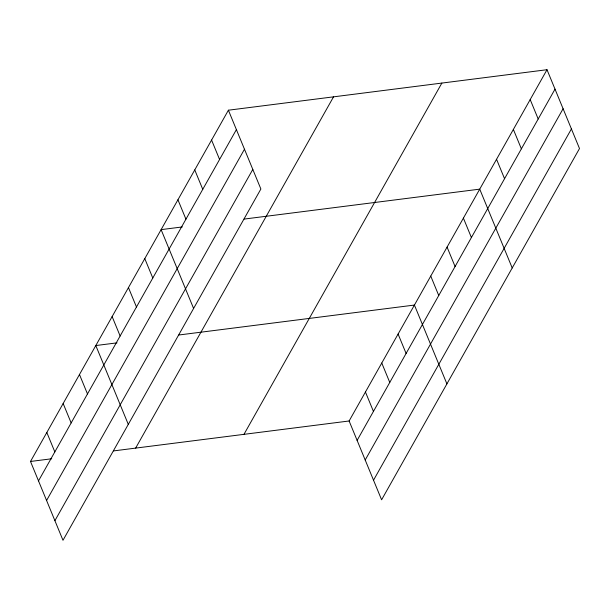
<?xml version="1.0" encoding="UTF-8"?>
<svg xmlns="http://www.w3.org/2000/svg" width="610" height="610" viewBox="0 0 610 610"><rect width="100%" height="100%" fill="white"/><g stroke="black" fill="none" stroke-linecap="round" stroke-linejoin="round"><path stroke-width="0.91" d="M228.399 110.204L260.882 189.016L62.99 540.285L30.5 461.465L228.399 110.204L547.01 69.715L579.5 148.535L381.601 499.796L349.118 420.984L547.01 69.715M38.499 480.886L236.398 129.617M46.581 500.482L244.48 149.221M54.908 520.681L252.807 169.42M135.641 448.106L333.54 96.837M243.969 434.343L441.869 83.074M357.117 440.397L555.016 89.129M365.199 460.001L563.099 108.732M373.526 480.192L571.417 128.931M182.329 226.935L161.109 229.635L193.599 308.446M244.122 219.081L479.727 189.146L512.217 267.965M117.021 342.858L95.808 345.55L128.291 424.369M178.814 335.004L414.419 305.061L446.909 383.881M30.5 461.465L51.713 458.773M113.506 450.92L349.118 420.984M530.189 99.575L538.195 118.988M513.368 129.427L521.375 148.84M496.548 159.286L504.554 178.7M463.402 218.121L471.4 237.534M447.077 247.103L455.075 266.517M430.751 276.086L438.75 295.499M398.094 334.044L406.1 353.457M381.768 363.019L389.767 382.432M365.443 392.001L373.442 411.414M211.578 140.056L219.577 159.469M194.758 169.915L202.756 189.329M177.937 199.775L185.936 219.188M144.783 258.61L152.79 278.023M128.458 287.592L136.465 307.005M112.133 316.575L120.132 335.988M79.483 374.532L87.482 393.946M63.15 403.507L71.156 422.921M46.825 432.49L54.831 451.903"/></g></svg>
